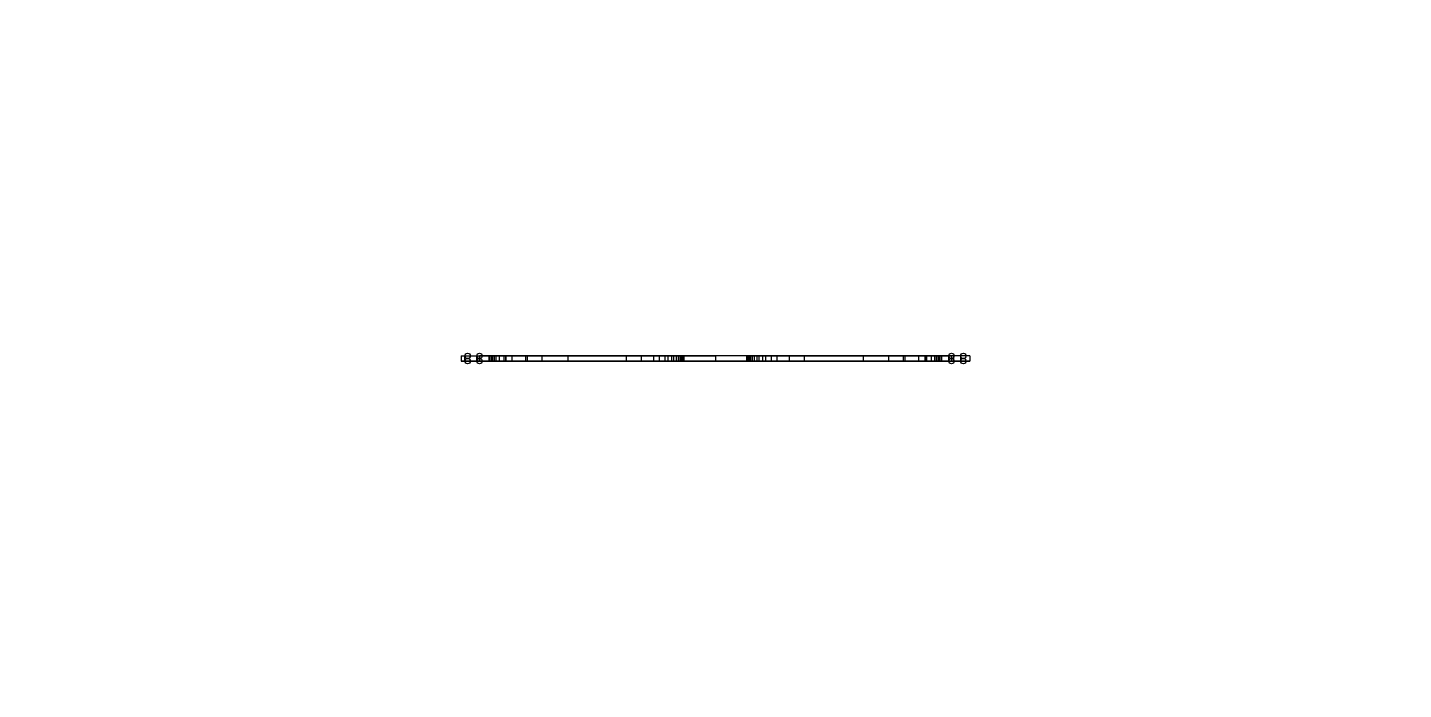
# Model space of a CAD drawing. Header units: millimetres. Extents: x -210 to 210, y -102 to 99.
import ezdxf

# ---------------------------------------------------------------- set-up
doc = ezdxf.new("R2010")
doc.units = ezdxf.units.MM
doc.layers.add('Solid', color=7, linetype='CONTINUOUS')

msp = doc.modelspace()

# ---------------------------------------------------------------- linework, layer by layer
at = {"layer": 'Solid'}
for p, q in [((-77.5, -0.9, 5.1), (-72.4831, -0.9, 5.1)), ((-77.5, -0.9, 5.1), (-77.5, -2.5, 5.1)), ((-77.5, -0.9, 13.1), (-77.5, -0.9, 5.1)), ((-77.5, -0.9, 5.1), (-77.5, -2.5, 5.1)), ((-77.5, -0.9, 13.1), (-77.5, -2.5, 13.1)), ((-77.5, -0.9, 13.1), (-71.9129, -0.9, 13.1)), ((-77.5, -0.9, 13.1), (-77.5, -2.5, 13.1)), ((-77.5, -0.9, 5.1), (-72.4831, -0.9, 5.1)), ((-77.5, -0.9, 13.1), (-77.5, -0.9, 5.1)), ((-77.5, -0.9, 13.1), (-71.9129, -0.9, 13.1)), ((-77.5, -2.5, 5.1), (-72.4831, -2.5, 5.1)), ((-77.5, -2.5, 13.1), (-77.5, -2.5, 5.1)), ((-71.9129, -2.5, 13.1), (-77.5, -2.5, 13.1)), ((-71.9129, -2.5, 13.1), (-77.5, -2.5, 13.1)), ((-77.5, -2.5, 13.1), (-77.5, -2.5, 5.1)), ((-77.5, -2.5, 5.1), (-72.4831, -2.5, 5.1)), ((-76.325, -2.5, 9.1), (-76.325, -0.9, 9.1)), ((-76.325, -2.5, 9.1), (-76.325, -0.9, 9.1)), ((-72.705, -2.5, 9.1), (-72.705, -0.9, 9.1)), ((-72.705, -2.5, 9.1), (-72.705, -0.9, 9.1)), ((-72.4831, -0.9, 5.1), (-72.4831, -2.5, 5.1)), ((-72.4831, -0.9, 5.1), (-72.4831, -2.5, 5.1)), ((-71.9129, -0.9, 13.1), (-71.9129, -2.5, 13.1)), ((-71.9129, -0.9, 13.1), (-71.9129, -2.5, 13.1)), ((-68.9571, -2.5, 4.35), (-68.9571, -0.9, 4.35)), ((-11.3178, -0.9, 4.35), (-68.9571, -0.9, 4.35)), ((-68.9571, -2.5, 4.35), (-68.9571, -0.9, 4.35)), ((-11.3178, -0.9, 4.35), (-68.9571, -0.9, 4.35)), ((-68.9571, -2.5, 4.35), (-11.3178, -2.5, 4.35)), ((-68.9571, -2.5, 4.35), (-11.3178, -2.5, 4.35)), ((-68.7878, -0.9, 1.85), (-11.8282, -0.9, 1.85)), ((-68.7878, -2.5, 1.85), (-68.7878, -0.9, 1.85)), ((-68.7878, -2.5, 1.85), (-68.7878, -0.9, 1.85)), ((-68.7878, -0.9, 1.85), (-11.8282, -0.9, 1.85)), ((-11.8282, -2.5, 1.85), (-68.7878, -2.5, 1.85)), ((-11.8282, -2.5, 1.85), (-68.7878, -2.5, 1.85)), ((-68.3263, -2.5, -1.65), (-68.3263, -0.9, -1.65)), ((-12.6555, -0.9, -1.65), (-68.3263, -0.9, -1.65)), ((-68.3263, -2.5, -1.65), (-68.3263, -0.9, -1.65)), ((-12.6555, -0.9, -1.65), (-68.3263, -0.9, -1.65)), ((-68.3263, -2.5, -1.65), (-12.6555, -2.5, -1.65)), ((-68.3263, -2.5, -1.65), (-12.6555, -2.5, -1.65)), ((-68.1582, -0.9, 13.85), (-9.97301, -0.9, 13.85)), ((-68.1582, -2.5, 13.85), (-68.1582, -0.9, 13.85)), ((-68.1582, -2.5, 13.85), (-68.1582, -0.9, 13.85)), ((-68.1582, -0.9, 13.85), (-9.97301, -0.9, 13.85)), ((-9.97301, -2.5, 13.85), (-68.1582, -2.5, 13.85)), ((-9.97301, -2.5, 13.85), (-68.1582, -2.5, 13.85)), ((-67.8203, -0.9, -4.15), (-13.3287, -0.9, -4.15)), ((-67.8203, -2.5, -4.15), (-67.8203, -0.9, -4.15)), ((-67.8203, -2.5, -4.15), (-67.8203, -0.9, -4.15)), ((-67.8203, -0.9, -4.15), (-13.3287, -0.9, -4.15)), ((-13.3287, -2.5, -4.15), (-67.8203, -2.5, -4.15)), ((-13.3287, -2.5, -4.15), (-67.8203, -2.5, -4.15)), ((-67.2754, -2.5, 16.35), (-67.2754, -0.9, 16.35)), ((-9.77235, -0.9, 16.35), (-67.2754, -0.9, 16.35)), ((-67.2754, -2.5, 16.35), (-67.2754, -0.9, 16.35)), ((-9.77235, -0.9, 16.35), (-67.2754, -0.9, 16.35)), ((-67.2754, -2.5, 16.35), (-9.77235, -2.5, 16.35)), ((-67.2754, -2.5, 16.35), (-9.77235, -2.5, 16.35)), ((-66.8136, -2.5, -7.65), (-66.8136, -0.9, -7.65)), ((-14.3945, -0.9, -7.65), (-66.8136, -0.9, -7.65)), ((-66.8136, -2.5, -7.65), (-66.8136, -0.9, -7.65)), ((-14.3945, -0.9, -7.65), (-66.8136, -0.9, -7.65)), ((-66.8136, -2.5, -7.65), (-14.3945, -2.5, -7.65)), ((-66.8136, -2.5, -7.65), (-14.3945, -2.5, -7.65)), ((-65.8203, -0.9, -10.15), (-15.3355, -0.9, -10.15)), ((-65.8203, -2.5, -10.15), (-65.8203, -0.9, -10.15)), ((-65.8203, -2.5, -10.15), (-65.8203, -0.9, -10.15)), ((-65.8203, -0.9, -10.15), (-15.3355, -0.9, -10.15)), ((-15.3355, -2.5, -10.15), (-65.8203, -2.5, -10.15)), ((-15.3355, -2.5, -10.15), (-65.8203, -2.5, -10.15)), ((-64.4165, -0.9, 19.85), (-9.5971, -0.9, 19.85)), ((-64.4165, -2.5, 19.85), (-64.4165, -0.9, 19.85)), ((-64.4165, -2.5, 19.85), (-64.4165, -0.9, 19.85)), ((-64.4165, -0.9, 19.85), (-9.5971, -0.9, 19.85)), ((-9.5971, -2.5, 19.85), (-64.4165, -2.5, 19.85)), ((-9.5971, -2.5, 19.85), (-64.4165, -2.5, 19.85)), ((-63.8858, -2.5, -13.65), (-63.8858, -0.9, -13.65)), ((-17.0739, -0.9, -13.65), (-63.8858, -0.9, -13.65)), ((-63.8858, -2.5, -13.65), (-63.8858, -0.9, -13.65)), ((-17.0739, -0.9, -13.65), (-63.8858, -0.9, -13.65)), ((-63.8858, -2.5, -13.65), (-17.0739, -2.5, -13.65)), ((-63.8858, -2.5, -13.65), (-17.0739, -2.5, -13.65)), ((-63.81, -0.9, 7.85), (-63.81, -2.5, 7.85)), ((-63.81, -0.9, 10.35), (-63.81, -0.9, 7.85)), ((-63.81, -2.5, 10.35), (-63.81, -0.9, 10.35)), ((-63.81, -0.9, 7.85), (-63.81, -2.5, 7.85)), ((-63.81, -0.9, 7.85), (-10.7139, -0.9, 7.85)), ((-63.81, -2.5, 10.35), (-63.81, -0.9, 10.35)), ((-10.3604, -0.9, 10.35), (-63.81, -0.9, 10.35)), ((-63.81, -0.9, 7.85), (-10.7139, -0.9, 7.85)), ((-10.3604, -0.9, 10.35), (-63.81, -0.9, 10.35)), ((-63.81, -0.9, 10.35), (-63.81, -0.9, 7.85)), ((-63.81, -2.5, 10.35), (-63.81, -2.5, 7.85)), ((-10.7139, -2.5, 7.85), (-63.81, -2.5, 7.85)), ((-63.81, -2.5, 10.35), (-10.3604, -2.5, 10.35)), ((-10.7139, -2.5, 7.85), (-63.81, -2.5, 7.85)), ((-63.81, -2.5, 10.35), (-63.81, -2.5, 7.85)), ((-63.81, -2.5, 10.35), (-10.3604, -2.5, 10.35)), ((-61.9318, -0.9, -16.15), (-18.8008, -0.9, -16.15)), ((-61.9318, -2.5, -16.15), (-61.9318, -0.9, -16.15)), ((-61.9318, -2.5, -16.15), (-61.9318, -0.9, -16.15)), ((-61.9318, -0.9, -16.15), (-18.8008, -0.9, -16.15)), ((-18.8008, -2.5, -16.15), (-61.9318, -2.5, -16.15)), ((-18.8008, -2.5, -16.15), (-61.9318, -2.5, -16.15)), ((-57.793, -2.5, -19.65), (-57.793, -0.9, -19.65)), ((-22.4993, -0.9, -19.65), (-57.793, -0.9, -19.65)), ((-57.793, -2.5, -19.65), (-57.793, -0.9, -19.65)), ((-22.4993, -0.9, -19.65), (-57.793, -0.9, -19.65)), ((-57.793, -2.5, -19.65), (-22.4993, -2.5, -19.65)), ((-57.793, -2.5, -19.65), (-22.4993, -2.5, -19.65)), ((-57.2636, -2.5, 22.35), (-57.2636, -0.9, 22.35)), ((-9.54709, -0.9, 22.35), (-57.2636, -0.9, 22.35)), ((-57.2636, -2.5, 22.35), (-57.2636, -0.9, 22.35)), ((-9.54709, -0.9, 22.35), (-57.2636, -0.9, 22.35)), ((-57.2636, -2.5, 22.35), (-9.54709, -2.5, 22.35)), ((-57.2636, -2.5, 22.35), (-9.54709, -2.5, 22.35)), ((-52.7767, -0.9, -22.15), (-27.0889, -0.9, -22.15)), ((-52.7767, -2.5, -22.15), (-52.7767, -0.9, -22.15)), ((-52.7767, -2.5, -22.15), (-52.7767, -0.9, -22.15)), ((-52.7767, -0.9, -22.15), (-27.0889, -0.9, -22.15)), ((-27.0889, -2.5, -22.15), (-52.7767, -2.5, -22.15)), ((-27.0889, -2.5, -22.15), (-52.7767, -2.5, -22.15)), ((-45, -0.9, 26.6), (-45, -2.5, 26.6)), ((45, -0.9, 26.6), (-45, -0.9, 26.6)), ((-45, -0.9, 26.6), (-45, -2.5, 26.6)), ((45, -0.9, 26.6), (-45, -0.9, 26.6)), ((45, -2.5, 26.6), (-45, -2.5, 26.6)), ((45, -2.5, 26.6), (-45, -2.5, 26.6)), ((-27.0889, -2.5, -22.15), (-27.0889, -0.9, -22.15)), ((-27.0889, -2.5, -22.15), (-27.0889, -0.9, -22.15)), ((-22.4993, -2.5, -19.65), (-22.4993, -0.9, -19.65)), ((-22.4993, -2.5, -19.65), (-22.4993, -0.9, -19.65)), ((-18.8008, -2.5, -16.15), (-18.8008, -0.9, -16.15)), ((-18.8008, -2.5, -16.15), (-18.8008, -0.9, -16.15)), ((-17.0739, -2.5, -13.65), (-17.0739, -0.9, -13.65)), ((-17.0739, -2.5, -13.65), (-17.0739, -0.9, -13.65)), ((-15.3355, -2.5, -10.15), (-15.3355, -0.9, -10.15)), ((-15.3355, -2.5, -10.15), (-15.3355, -0.9, -10.15)), ((-14.3945, -2.5, -7.65), (-14.3945, -0.9, -7.65)), ((-14.3945, -2.5, -7.65), (-14.3945, -0.9, -7.65)), ((-13.3287, -2.5, -4.15), (-13.3287, -0.9, -4.15)), ((-13.3287, -2.5, -4.15), (-13.3287, -0.9, -4.15)), ((-12.6555, -2.5, -1.65), (-12.6555, -0.9, -1.65)), ((-12.6555, -2.5, -1.65), (-12.6555, -0.9, -1.65)), ((-11.8282, -2.5, 1.85), (-11.8282, -0.9, 1.85)), ((-11.8282, -2.5, 1.85), (-11.8282, -0.9, 1.85)), ((-11.3178, -2.5, 4.35), (-11.3178, -0.9, 4.35)), ((-11.3178, -2.5, 4.35), (-11.3178, -0.9, 4.35)), ((-10.7139, -2.5, 7.85), (-10.7139, -0.9, 7.85)), ((-10.7139, -2.5, 7.85), (-10.7139, -0.9, 7.85)), ((-10.3604, -2.5, 10.35), (-10.3604, -0.9, 10.35)), ((-10.3604, -2.5, 10.35), (-10.3604, -0.9, 10.35)), ((-9.97301, -2.5, 13.85), (-9.97301, -0.9, 13.85)), ((-9.97301, -2.5, 13.85), (-9.97301, -0.9, 13.85)), ((-9.77235, -2.5, 16.35), (-9.77235, -0.9, 16.35)), ((-9.77235, -2.5, 16.35), (-9.77235, -0.9, 16.35)), ((-9.5971, -2.5, 19.85), (-9.5971, -0.9, 19.85)), ((-9.5971, -2.5, 19.85), (-9.5971, -0.9, 19.85)), ((-9.54709, -2.5, 22.35), (-9.54709, -0.9, 22.35)), ((-9.54709, -2.5, 22.35), (-9.54709, -0.9, 22.35)), ((0, -0.9, 9.1), (0, -2.5, 9.1)), ((0, -0.9, 9.1), (0, -2.5, 9.1)), ((9.54709, -2.5, 22.35), (9.54709, -0.9, 22.35)), ((9.54709, -2.5, 22.35), (9.54709, -0.9, 22.35)), ((57.2636, -0.9, 22.35), (9.54709, -0.9, 22.35)), ((57.2636, -0.9, 22.35), (9.54709, -0.9, 22.35)), ((9.54709, -2.5, 22.35), (57.2636, -2.5, 22.35)), ((9.54709, -2.5, 22.35), (57.2636, -2.5, 22.35)), ((9.5971, -2.5, 19.85), (9.5971, -0.9, 19.85)), ((9.5971, -0.9, 19.85), (64.4165, -0.9, 19.85)), ((9.5971, -2.5, 19.85), (9.5971, -0.9, 19.85)), ((9.5971, -0.9, 19.85), (64.4165, -0.9, 19.85)), ((64.4165, -2.5, 19.85), (9.5971, -2.5, 19.85)), ((64.4165, -2.5, 19.85), (9.5971, -2.5, 19.85)), ((9.77235, -2.5, 16.35), (9.77235, -0.9, 16.35)), ((9.77235, -2.5, 16.35), (9.77235, -0.9, 16.35)), ((67.2754, -0.9, 16.35), (9.77235, -0.9, 16.35)), ((67.2754, -0.9, 16.35), (9.77235, -0.9, 16.35)), ((9.77235, -2.5, 16.35), (67.2754, -2.5, 16.35)), ((9.77235, -2.5, 16.35), (67.2754, -2.5, 16.35)), ((9.97301, -2.5, 13.85), (9.97301, -0.9, 13.85)), ((9.97301, -0.9, 13.85), (68.1582, -0.9, 13.85)), ((9.97301, -2.5, 13.85), (9.97301, -0.9, 13.85)), ((9.97301, -0.9, 13.85), (68.1582, -0.9, 13.85)), ((68.1582, -2.5, 13.85), (9.97301, -2.5, 13.85)), ((68.1582, -2.5, 13.85), (9.97301, -2.5, 13.85)), ((10.3604, -2.5, 10.35), (10.3604, -0.9, 10.35)), ((63.81, -0.9, 10.35), (10.3604, -0.9, 10.35)), ((10.3604, -2.5, 10.35), (10.3604, -0.9, 10.35)), ((63.81, -0.9, 10.35), (10.3604, -0.9, 10.35)), ((10.3604, -2.5, 10.35), (63.81, -2.5, 10.35)), ((10.3604, -2.5, 10.35), (63.81, -2.5, 10.35)), ((10.7139, -0.9, 7.85), (63.81, -0.9, 7.85)), ((10.7139, -2.5, 7.85), (10.7139, -0.9, 7.85)), ((10.7139, -2.5, 7.85), (10.7139, -0.9, 7.85)), ((10.7139, -0.9, 7.85), (63.81, -0.9, 7.85)), ((63.81, -2.5, 7.85), (10.7139, -2.5, 7.85)), ((63.81, -2.5, 7.85), (10.7139, -2.5, 7.85)), ((11.3178, -2.5, 4.35), (11.3178, -0.9, 4.35)), ((11.3178, -2.5, 4.35), (11.3178, -0.9, 4.35)), ((68.9571, -0.9, 4.35), (11.3178, -0.9, 4.35)), ((68.9571, -0.9, 4.35), (11.3178, -0.9, 4.35)), ((11.3178, -2.5, 4.35), (68.9571, -2.5, 4.35)), ((11.3178, -2.5, 4.35), (68.9571, -2.5, 4.35)), ((11.8282, -2.5, 1.85), (11.8282, -0.9, 1.85)), ((11.8282, -0.9, 1.85), (68.7878, -0.9, 1.85)), ((11.8282, -2.5, 1.85), (11.8282, -0.9, 1.85)), ((11.8282, -0.9, 1.85), (68.7878, -0.9, 1.85)), ((68.7878, -2.5, 1.85), (11.8282, -2.5, 1.85)), ((68.7878, -2.5, 1.85), (11.8282, -2.5, 1.85)), ((12.6555, -2.5, -1.65), (12.6555, -0.9, -1.65)), ((12.6555, -2.5, -1.65), (12.6555, -0.9, -1.65)), ((68.3263, -0.9, -1.65), (12.6555, -0.9, -1.65)), ((68.3263, -0.9, -1.65), (12.6555, -0.9, -1.65)), ((12.6555, -2.5, -1.65), (68.3263, -2.5, -1.65)), ((12.6555, -2.5, -1.65), (68.3263, -2.5, -1.65)), ((13.3287, -2.5, -4.15), (13.3287, -0.9, -4.15)), ((13.3287, -0.9, -4.15), (67.8203, -0.9, -4.15)), ((13.3287, -2.5, -4.15), (13.3287, -0.9, -4.15)), ((13.3287, -0.9, -4.15), (67.8203, -0.9, -4.15)), ((67.8203, -2.5, -4.15), (13.3287, -2.5, -4.15)), ((67.8203, -2.5, -4.15), (13.3287, -2.5, -4.15)), ((14.3945, -2.5, -7.65), (14.3945, -0.9, -7.65)), ((14.3945, -2.5, -7.65), (14.3945, -0.9, -7.65)), ((66.8136, -0.9, -7.65), (14.3945, -0.9, -7.65)), ((66.8136, -0.9, -7.65), (14.3945, -0.9, -7.65)), ((14.3945, -2.5, -7.65), (66.8136, -2.5, -7.65)), ((14.3945, -2.5, -7.65), (66.8136, -2.5, -7.65)), ((15.3355, -2.5, -10.15), (15.3355, -0.9, -10.15)), ((15.3355, -0.9, -10.15), (65.8203, -0.9, -10.15)), ((15.3355, -2.5, -10.15), (15.3355, -0.9, -10.15)), ((15.3355, -0.9, -10.15), (65.8203, -0.9, -10.15)), ((65.8203, -2.5, -10.15), (15.3355, -2.5, -10.15)), ((65.8203, -2.5, -10.15), (15.3355, -2.5, -10.15)), ((17.0739, -2.5, -13.65), (17.0739, -0.9, -13.65)), ((17.0739, -2.5, -13.65), (17.0739, -0.9, -13.65)), ((63.8858, -0.9, -13.65), (17.0739, -0.9, -13.65)), ((63.8858, -0.9, -13.65), (17.0739, -0.9, -13.65)), ((17.0739, -2.5, -13.65), (63.8858, -2.5, -13.65)), ((17.0739, -2.5, -13.65), (63.8858, -2.5, -13.65)), ((18.8008, -2.5, -16.15), (18.8008, -0.9, -16.15)), ((18.8008, -0.9, -16.15), (61.9318, -0.9, -16.15)), ((18.8008, -2.5, -16.15), (18.8008, -0.9, -16.15)), ((18.8008, -0.9, -16.15), (61.9318, -0.9, -16.15)), ((61.9318, -2.5, -16.15), (18.8008, -2.5, -16.15)), ((61.9318, -2.5, -16.15), (18.8008, -2.5, -16.15)), ((22.4993, -2.5, -19.65), (22.4993, -0.9, -19.65)), ((22.4993, -2.5, -19.65), (22.4993, -0.9, -19.65)), ((57.793, -0.9, -19.65), (22.4993, -0.9, -19.65)), ((57.793, -0.9, -19.65), (22.4993, -0.9, -19.65)), ((22.4993, -2.5, -19.65), (57.793, -2.5, -19.65)), ((22.4993, -2.5, -19.65), (57.793, -2.5, -19.65)), ((27.0889, -2.5, -22.15), (27.0889, -0.9, -22.15)), ((27.0889, -0.9, -22.15), (52.7767, -0.9, -22.15)), ((27.0889, -2.5, -22.15), (27.0889, -0.9, -22.15)), ((27.0889, -0.9, -22.15), (52.7767, -0.9, -22.15)), ((52.7767, -2.5, -22.15), (27.0889, -2.5, -22.15)), ((52.7767, -2.5, -22.15), (27.0889, -2.5, -22.15)), ((45, -0.9, 26.6), (45, -2.5, 26.6)), ((45, -0.9, 26.6), (45, -2.5, 26.6)), ((52.7767, -2.5, -22.15), (52.7767, -0.9, -22.15)), ((52.7767, -2.5, -22.15), (52.7767, -0.9, -22.15)), ((57.2636, -2.5, 22.35), (57.2636, -0.9, 22.35)), ((57.2636, -2.5, 22.35), (57.2636, -0.9, 22.35)), ((57.793, -2.5, -19.65), (57.793, -0.9, -19.65)), ((57.793, -2.5, -19.65), (57.793, -0.9, -19.65)), ((61.9318, -2.5, -16.15), (61.9318, -0.9, -16.15)), ((61.9318, -2.5, -16.15), (61.9318, -0.9, -16.15)), ((63.81, -0.9, 10.35), (63.81, -2.5, 10.35)), ((63.81, -0.9, 7.85), (63.81, -0.9, 10.35)), ((63.81, -2.5, 7.85), (63.81, -0.9, 7.85)), ((63.81, -2.5, 7.85), (63.81, -0.9, 7.85)), ((63.81, -0.9, 10.35), (63.81, -2.5, 10.35)), ((63.81, -0.9, 7.85), (63.81, -0.9, 10.35)), ((63.81, -2.5, 10.35), (63.81, -2.5, 7.85)), ((63.81, -2.5, 10.35), (63.81, -2.5, 7.85)), ((63.8858, -2.5, -13.65), (63.8858, -0.9, -13.65)), ((63.8858, -2.5, -13.65), (63.8858, -0.9, -13.65)), ((64.4165, -2.5, 19.85), (64.4165, -0.9, 19.85)), ((64.4165, -2.5, 19.85), (64.4165, -0.9, 19.85)), ((65.8203, -2.5, -10.15), (65.8203, -0.9, -10.15)), ((65.8203, -2.5, -10.15), (65.8203, -0.9, -10.15)), ((66.8136, -2.5, -7.65), (66.8136, -0.9, -7.65)), ((66.8136, -2.5, -7.65), (66.8136, -0.9, -7.65)), ((67.2754, -2.5, 16.35), (67.2754, -0.9, 16.35)), ((67.2754, -2.5, 16.35), (67.2754, -0.9, 16.35)), ((67.8203, -2.5, -4.15), (67.8203, -0.9, -4.15)), ((67.8203, -2.5, -4.15), (67.8203, -0.9, -4.15)), ((68.1582, -2.5, 13.85), (68.1582, -0.9, 13.85)), ((68.1582, -2.5, 13.85), (68.1582, -0.9, 13.85)), ((68.3263, -2.5, -1.65), (68.3263, -0.9, -1.65)), ((68.3263, -2.5, -1.65), (68.3263, -0.9, -1.65)), ((68.7878, -2.5, 1.85), (68.7878, -0.9, 1.85)), ((68.7878, -2.5, 1.85), (68.7878, -0.9, 1.85)), ((68.9571, -2.5, 4.35), (68.9571, -0.9, 4.35)), ((68.9571, -2.5, 4.35), (68.9571, -0.9, 4.35)), ((71.055, -2.5, 9.1), (71.055, -0.9, 9.1)), ((71.055, -2.5, 9.1), (71.055, -0.9, 9.1)), ((71.9129, -0.9, 13.1), (71.9129, -2.5, 13.1)), ((77.5, -0.9, 13.1), (71.9129, -0.9, 13.1)), ((71.9129, -0.9, 13.1), (71.9129, -2.5, 13.1)), ((77.5, -0.9, 13.1), (71.9129, -0.9, 13.1)), ((77.5, -2.5, 13.1), (71.9129, -2.5, 13.1)), ((77.5, -2.5, 13.1), (71.9129, -2.5, 13.1)), ((77.5, -0.9, 5.1), (72.4831, -0.9, 5.1)), ((72.4831, -0.9, 5.1), (72.4831, -2.5, 5.1)), ((72.4831, -0.9, 5.1), (72.4831, -2.5, 5.1)), ((77.5, -0.9, 5.1), (72.4831, -0.9, 5.1)), ((72.4831, -2.5, 5.1), (77.5, -2.5, 5.1)), ((72.4831, -2.5, 5.1), (77.5, -2.5, 5.1)), ((74.675, -2.5, 9.1), (74.675, -0.9, 9.1)), ((74.675, -2.5, 9.1), (74.675, -0.9, 9.1)), ((77.5, -0.9, 13.1), (77.5, -0.9, 5.1)), ((77.5, -0.9, 13.1), (77.5, -2.5, 13.1)), ((77.5, -0.9, 5.1), (77.5, -2.5, 5.1)), ((77.5, -0.9, 5.1), (77.5, -2.5, 5.1)), ((77.5, -0.9, 13.1), (77.5, -2.5, 13.1)), ((77.5, -0.9, 13.1), (77.5, -0.9, 5.1)), ((77.5, -2.5, 5.1), (77.5, -2.5, 13.1)), ((77.5, -2.5, 5.1), (77.5, -2.5, 13.1))]:
    msp.add_line(p, q, dxfattribs=at)
for centre in [(-75.5, -0.9), (-75.5, -0.9), (-75.5, -2.5), (-75.5, -2.5), (-71.88, -0.9), (-71.88, -0.9), (-71.88, -2.5), (-71.88, -2.5), (71.88, -0.9), (71.88, -0.9), (71.88, -2.5), (71.88, -2.5), (75.5, -0.9), (75.5, -0.9), (75.5, -2.5), (75.5, -2.5)]:
    msp.add_circle(centre, 0.825, dxfattribs=at)
for centre, radius, start, end in [((-109.544, -2.5, 23.1), 99.9972, 0, 0), ((-109.544, -2.5, 23.1), 99.9972, 0, 0), ((-109.544, -0.9, 23.1), 99.9472, 0, 0), ((-109.544, -0.9, 23.1), 99.9472, 0, 0), ((-109.544, -2.5, 23.1), 99.7719, 0, 0), ((-109.544, -2.5, 23.1), 99.7719, 0, 0), ((-109.544, -0.9, 23.1), 99.5713, 0, 0), ((-109.544, -0.9, 23.1), 99.5713, 0, 0), ((-109.544, -2.5, 23.1), 99.1839, 0, 0), ((-109.544, -2.5, 23.1), 99.1839, 0, 0), ((-109.544, -0.9, 23.1), 98.8303, 0, 0), ((-109.544, -0.9, 23.1), 98.8303, 0, 0), ((-109.544, -0.9, 23.1), 97.7161, 0, 0), ((-109.544, -0.9, 23.1), 97.7161, 0, 0), ((109.544, -0.9, 23.1), 99.9972, 180, 180), ((109.544, -0.9, 23.1), 99.9972, 180, 180), ((109.544, -2.5, 23.1), 99.9472, 180, 180), ((109.544, -2.5, 23.1), 99.9472, 180, 180), ((109.544, -0.9, 23.1), 99.7719, 180, 180), ((109.544, -0.9, 23.1), 99.7719, 180, 180), ((109.544, -2.5, 23.1), 99.5713, 180, 180), ((109.544, -2.5, 23.1), 99.5713, 180, 180), ((109.544, -0.9, 23.1), 99.1839, 180, 180), ((109.544, -0.9, 23.1), 99.1839, 180, 180), ((109.544, -0.9, 23.1), 98.2265, 180, 180), ((109.544, -0.9, 23.1), 98.2265, 180, 180), ((-109.544, -2.5, 23.1), 98.2265, 0, 0), ((-109.544, -2.5, 23.1), 98.2265, 0, 0), ((-109.544, -2.5, 23.1), 96.8888, 0, 0), ((-109.544, -2.5, 23.1), 96.8888, 0, 0), ((-109.544, -0.9, 23.1), 96.2156, 0, 0), ((-109.544, -0.9, 23.1), 96.2156, 0, 0), ((109.544, -2.5, 23.1), 98.8303, 180, 180), ((109.544, -2.5, 23.1), 98.8303, 180, 180), ((109.544, -2.5, 23.1), 97.7161, 180, 180), ((109.544, -2.5, 23.1), 97.7161, 180, 180), ((109.544, -0.9, 23.1), 96.8888, 180, 180), ((109.544, -0.9, 23.1), 96.8888, 180, 180), ((109.544, -2.5, 23.1), 96.2156, 180, 180), ((109.544, -2.5, 23.1), 96.2156, 180, 180)]:
    msp.add_arc(centre, radius, start, end, dxfattribs=at)
for points, knots in [([(-72.4831, -0.9, 5.1), (-72.432, -0.9, 2.94789), (-72.2425, -0.9, 0.7685), (-71.9177, -0.9, -1.36617), (-71.5924, -0.9, -3.50144), (-71.1302, -0.9, -5.59118), (-70.5181, -0.9, -7.58029), (-69.2945, -0.9, -11.564), (-67.4649, -0.9, -15.127), (-64.913, -0.9, -18.0641), (-62.3665, -0.9, -21.0062), (-59.0831, -0.9, -23.3384), (-55.1014, -0.9, -24.9942), (-53.1133, -0.9, -25.8222), (-50.9552, -0.9, -26.4819), (-48.662, -0.9, -26.9612), (-46.3697, -0.9, -27.4401), (-43.9418, -0.9, -27.739), (-41.4409, -0.9, -27.8348), (-38.9412, -0.9, -27.9299), (-36.3681, -0.9, -27.8223), (-33.8178, -0.9, -27.4711), (-31.2683, -0.9, -27.1195), (-28.7443, -0.9, -26.5223), (-26.3685, -0.9, -25.6257), (-23.9919, -0.9, -24.73), (-21.7673, -0.9, -23.5318), (-19.7981, -0.9, -22.002), (-17.8264, -0.9, -20.4746), (-16.1138, -0.9, -18.6126), (-14.6949, -0.9, -16.4522), (-13.2718, -0.9, -14.2957), (-12.146, -0.9, -11.8377), (-11.2338, -0.9, -9.2207), (-10.3155, -0.9, -6.60897), (-9.61444, -0.9, -3.83517), (-8.87851, -0.9, -1.18866), (-8.13481, -0.9, 1.45114), (-7.36002, -0.9, 3.96677), (-6.08431, -0.9, 5.88116), (-5.44394, -0.9, 6.8362), (-4.67381, -0.9, 7.63704), (-3.69078, -0.9, 8.20317), (-2.7071, -0.9, 8.76875), (-1.51063, -0.9, 9.09971), (0, -0.9, 9.1)], [0.256136, 0.256136, 0.256136, 0.256136, 0.302627, 0.302627, 0.302627, 0.349119, 0.349119, 0.349119, 0.442102, 0.442102, 0.442102, 0.535085, 0.535085, 0.535085, 0.581576, 0.581576, 0.581576, 0.628068, 0.628068, 0.628068, 0.674559, 0.674559, 0.674559, 0.721051, 0.721051, 0.721051, 0.767542, 0.767542, 0.767542, 0.814034, 0.814034, 0.814034, 0.860525, 0.860525, 0.860525, 0.907017, 0.907017, 0.907017, 0.953508, 0.953508, 0.953508, 0.976754, 0.976754, 0.976754, 1, 1, 1, 1]), ([(-72.4831, -0.9, 5.1), (-72.432, -0.9, 2.94789), (-72.2425, -0.9, 0.7685), (-71.9177, -0.9, -1.36617), (-71.5924, -0.9, -3.50144), (-71.1302, -0.9, -5.59118), (-70.5181, -0.9, -7.58029), (-69.2945, -0.9, -11.564), (-67.4649, -0.9, -15.127), (-64.913, -0.9, -18.0641), (-62.3665, -0.9, -21.0062), (-59.0831, -0.9, -23.3384), (-55.1014, -0.9, -24.9942), (-53.1133, -0.9, -25.8222), (-50.9552, -0.9, -26.4819), (-48.662, -0.9, -26.9612), (-46.3697, -0.9, -27.4401), (-43.9418, -0.9, -27.739), (-41.4409, -0.9, -27.8348), (-38.9412, -0.9, -27.9299), (-36.3681, -0.9, -27.8223), (-33.8178, -0.9, -27.4711), (-31.2683, -0.9, -27.1195), (-28.7443, -0.9, -26.5223), (-26.3685, -0.9, -25.6257), (-23.9919, -0.9, -24.73), (-21.7673, -0.9, -23.5318), (-19.7981, -0.9, -22.002), (-17.8264, -0.9, -20.4746), (-16.1138, -0.9, -18.6126), (-14.6949, -0.9, -16.4522), (-13.2718, -0.9, -14.2957), (-12.146, -0.9, -11.8377), (-11.2338, -0.9, -9.2207), (-10.3155, -0.9, -6.60897), (-9.61444, -0.9, -3.83517), (-8.87851, -0.9, -1.18866), (-8.13481, -0.9, 1.45114), (-7.36002, -0.9, 3.96677), (-6.08431, -0.9, 5.88116), (-5.44394, -0.9, 6.8362), (-4.67381, -0.9, 7.63704), (-3.69078, -0.9, 8.20317), (-2.7071, -0.9, 8.76875), (-1.51063, -0.9, 9.09971), (0, -0.9, 9.1)], [0.256136, 0.256136, 0.256136, 0.256136, 0.302627, 0.302627, 0.302627, 0.349119, 0.349119, 0.349119, 0.442102, 0.442102, 0.442102, 0.535085, 0.535085, 0.535085, 0.581576, 0.581576, 0.581576, 0.628068, 0.628068, 0.628068, 0.674559, 0.674559, 0.674559, 0.721051, 0.721051, 0.721051, 0.767542, 0.767542, 0.767542, 0.814034, 0.814034, 0.814034, 0.860525, 0.860525, 0.860525, 0.907017, 0.907017, 0.907017, 0.953508, 0.953508, 0.953508, 0.976754, 0.976754, 0.976754, 1, 1, 1, 1]), ([(-72.4831, -2.5, 5.1), (-72.432, -2.5, 2.94789), (-72.2425, -2.5, 0.7685), (-71.9177, -2.5, -1.36617), (-71.5924, -2.5, -3.50144), (-71.1302, -2.5, -5.59118), (-70.5181, -2.5, -7.58029), (-69.2945, -2.5, -11.564), (-67.4649, -2.5, -15.127), (-64.913, -2.5, -18.0641), (-62.3665, -2.5, -21.0062), (-59.0831, -2.5, -23.3384), (-55.1014, -2.5, -24.9942), (-53.1133, -2.5, -25.8222), (-50.9552, -2.5, -26.4819), (-48.662, -2.5, -26.9612), (-46.3697, -2.5, -27.4401), (-43.9418, -2.5, -27.739), (-41.4409, -2.5, -27.8348), (-38.9412, -2.5, -27.9299), (-36.3681, -2.5, -27.8223), (-33.8178, -2.5, -27.4711), (-31.2683, -2.5, -27.1195), (-28.7443, -2.5, -26.5223), (-26.3685, -2.5, -25.6257), (-23.9919, -2.5, -24.73), (-21.7673, -2.5, -23.5318), (-19.7981, -2.5, -22.002), (-17.8264, -2.5, -20.4746), (-16.1138, -2.5, -18.6126), (-14.6949, -2.5, -16.4522), (-13.2718, -2.5, -14.2957), (-12.146, -2.5, -11.8377), (-11.2338, -2.5, -9.2207), (-10.3155, -2.5, -6.60897), (-9.61444, -2.5, -3.83517), (-8.87851, -2.5, -1.18866), (-8.13481, -2.5, 1.45114), (-7.36002, -2.5, 3.96677), (-6.08431, -2.5, 5.88116), (-5.44394, -2.5, 6.8362), (-4.67381, -2.5, 7.63704), (-3.69078, -2.5, 8.20317), (-2.7071, -2.5, 8.76875), (-1.51063, -2.5, 9.09971), (0, -2.5, 9.1)], [0.256136, 0.256136, 0.256136, 0.256136, 0.302627, 0.302627, 0.302627, 0.349119, 0.349119, 0.349119, 0.442102, 0.442102, 0.442102, 0.535085, 0.535085, 0.535085, 0.581576, 0.581576, 0.581576, 0.628068, 0.628068, 0.628068, 0.674559, 0.674559, 0.674559, 0.721051, 0.721051, 0.721051, 0.767542, 0.767542, 0.767542, 0.814034, 0.814034, 0.814034, 0.860525, 0.860525, 0.860525, 0.907017, 0.907017, 0.907017, 0.953508, 0.953508, 0.953508, 0.976754, 0.976754, 0.976754, 1, 1, 1, 1]), ([(-72.4831, -2.5, 5.1), (-72.432, -2.5, 2.94789), (-72.2425, -2.5, 0.7685), (-71.9177, -2.5, -1.36617), (-71.5924, -2.5, -3.50144), (-71.1302, -2.5, -5.59118), (-70.5181, -2.5, -7.58029), (-69.2945, -2.5, -11.564), (-67.4649, -2.5, -15.127), (-64.913, -2.5, -18.0641), (-62.3665, -2.5, -21.0062), (-59.0831, -2.5, -23.3384), (-55.1014, -2.5, -24.9942), (-53.1133, -2.5, -25.8222), (-50.9552, -2.5, -26.4819), (-48.662, -2.5, -26.9612), (-46.3697, -2.5, -27.4401), (-43.9418, -2.5, -27.739), (-41.4409, -2.5, -27.8348), (-38.9412, -2.5, -27.9299), (-36.3681, -2.5, -27.8223), (-33.8178, -2.5, -27.4711), (-31.2683, -2.5, -27.1195), (-28.7443, -2.5, -26.5223), (-26.3685, -2.5, -25.6257), (-23.9919, -2.5, -24.73), (-21.7673, -2.5, -23.5318), (-19.7981, -2.5, -22.002), (-17.8264, -2.5, -20.4746), (-16.1138, -2.5, -18.6126), (-14.6949, -2.5, -16.4522), (-13.2718, -2.5, -14.2957), (-12.146, -2.5, -11.8377), (-11.2338, -2.5, -9.2207), (-10.3155, -2.5, -6.60897), (-9.61444, -2.5, -3.83517), (-8.87851, -2.5, -1.18866), (-8.13481, -2.5, 1.45114), (-7.36002, -2.5, 3.96677), (-6.08431, -2.5, 5.88116), (-5.44394, -2.5, 6.8362), (-4.67381, -2.5, 7.63704), (-3.69078, -2.5, 8.20317), (-2.7071, -2.5, 8.76875), (-1.51063, -2.5, 9.09971), (0, -2.5, 9.1)], [0.256136, 0.256136, 0.256136, 0.256136, 0.302627, 0.302627, 0.302627, 0.349119, 0.349119, 0.349119, 0.442102, 0.442102, 0.442102, 0.535085, 0.535085, 0.535085, 0.581576, 0.581576, 0.581576, 0.628068, 0.628068, 0.628068, 0.674559, 0.674559, 0.674559, 0.721051, 0.721051, 0.721051, 0.767542, 0.767542, 0.767542, 0.814034, 0.814034, 0.814034, 0.860525, 0.860525, 0.860525, 0.907017, 0.907017, 0.907017, 0.953508, 0.953508, 0.953508, 0.976754, 0.976754, 0.976754, 1, 1, 1, 1]), ([(-45, -0.9, 26.6), (-50.6414, -0.9, 26.6011), (-54.8896, -0.9, 26.325), (-58.2312, -0.9, 25.7403), (-61.5678, -0.9, 25.1575), (-63.996, -0.9, 24.2672), (-65.86, -0.9, 23.0899), (-67.7196, -0.9, 21.9139), (-69.0132, -0.9, 20.452), (-69.9655, -0.9, 18.7627), (-70.9144, -0.9, 17.0742), (-71.5204, -0.9, 15.1592), (-71.9129, -0.9, 13.1)], [0, 0, 0, 0, 0.0490799, 0.0490799, 0.0490799, 0.0981598, 0.0981598, 0.0981598, 0.14724, 0.14724, 0.14724, 0.19632, 0.19632, 0.19632, 0.19632]), ([(-45, -0.9, 26.6), (-50.6414, -0.9, 26.6011), (-54.8896, -0.9, 26.325), (-58.2312, -0.9, 25.7403), (-61.5678, -0.9, 25.1575), (-63.996, -0.9, 24.2672), (-65.86, -0.9, 23.0899), (-67.7196, -0.9, 21.9139), (-69.0132, -0.9, 20.452), (-69.9655, -0.9, 18.7627), (-70.9144, -0.9, 17.0742), (-71.5204, -0.9, 15.1592), (-71.9129, -0.9, 13.1)], [0, 0, 0, 0, 0.0490799, 0.0490799, 0.0490799, 0.0981598, 0.0981598, 0.0981598, 0.14724, 0.14724, 0.14724, 0.19632, 0.19632, 0.19632, 0.19632]), ([(-45, -2.5, 26.6), (-50.6414, -2.5, 26.6011), (-54.8896, -2.5, 26.325), (-58.2312, -2.5, 25.7403), (-61.5678, -2.5, 25.1575), (-63.996, -2.5, 24.2672), (-65.86, -2.5, 23.0899), (-67.7196, -2.5, 21.9139), (-69.0132, -2.5, 20.452), (-69.9655, -2.5, 18.7627), (-70.9144, -2.5, 17.0742), (-71.5204, -2.5, 15.1592), (-71.9129, -2.5, 13.1)], [0, 0, 0, 0, 0.0490799, 0.0490799, 0.0490799, 0.0981598, 0.0981598, 0.0981598, 0.14724, 0.14724, 0.14724, 0.19632, 0.19632, 0.19632, 0.19632]), ([(-45, -2.5, 26.6), (-50.6414, -2.5, 26.6011), (-54.8896, -2.5, 26.325), (-58.2312, -2.5, 25.7403), (-61.5678, -2.5, 25.1575), (-63.996, -2.5, 24.2672), (-65.86, -2.5, 23.0899), (-67.7196, -2.5, 21.9139), (-69.0132, -2.5, 20.452), (-69.9655, -2.5, 18.7627), (-70.9144, -2.5, 17.0742), (-71.5204, -2.5, 15.1592), (-71.9129, -2.5, 13.1)], [0, 0, 0, 0, 0.0490799, 0.0490799, 0.0490799, 0.0981598, 0.0981598, 0.0981598, 0.14724, 0.14724, 0.14724, 0.19632, 0.19632, 0.19632, 0.19632]), ([(-57.2636, -0.9, 22.35), (-58.3454, -0.9, 22.1736), (-59.3067, -0.9, 21.9695), (-60.1474, -0.9, 21.7375), (-62.0813, -0.9, 21.2067), (-63.4109, -0.9, 20.5704), (-64.4165, -0.9, 19.85)], [0.0471241, 0.0471241, 0.0471241, 0.0471241, 0.0642438, 0.0642438, 0.0642438, 0.103487, 0.103487, 0.103487, 0.103487]), ([(-57.2636, -0.9, 22.35), (-58.3454, -0.9, 22.1736), (-59.3067, -0.9, 21.9695), (-60.1474, -0.9, 21.7375), (-62.0813, -0.9, 21.2067), (-63.4109, -0.9, 20.5704), (-64.4165, -0.9, 19.85)], [0.0471241, 0.0471241, 0.0471241, 0.0471241, 0.0642438, 0.0642438, 0.0642438, 0.103487, 0.103487, 0.103487, 0.103487]), ([(-64.4165, -2.5, 19.85), (-63.4109, -2.5, 20.5704), (-62.0813, -2.5, 21.2067), (-60.1474, -2.5, 21.7375), (-59.3067, -2.5, 21.9695), (-58.3454, -2.5, 22.1736), (-57.2636, -2.5, 22.35)], [-0.103487, -0.103487, -0.103487, -0.103487, -0.0642438, -0.0642438, -0.0642438, -0.0471241, -0.0471241, -0.0471241, -0.0471241]), ([(-64.4165, -2.5, 19.85), (-63.4109, -2.5, 20.5704), (-62.0813, -2.5, 21.2067), (-60.1474, -2.5, 21.7375), (-59.3067, -2.5, 21.9695), (-58.3454, -2.5, 22.1736), (-57.2636, -2.5, 22.35)], [-0.103487, -0.103487, -0.103487, -0.103487, -0.0642438, -0.0642438, -0.0642438, -0.0471241, -0.0471241, -0.0471241, -0.0471241]), ([(72.4831, -0.9, 5.1), (72.432, -0.9, 2.94789), (72.2425, -0.9, 0.7685), (71.9177, -0.9, -1.36617), (71.5924, -0.9, -3.50144), (71.1302, -0.9, -5.59118), (70.5181, -0.9, -7.58029), (69.2945, -0.9, -11.564), (67.4649, -0.9, -15.127), (64.913, -0.9, -18.0641), (62.3665, -0.9, -21.0062), (59.0831, -0.9, -23.3384), (55.1014, -0.9, -24.9942), (53.1133, -0.9, -25.8222), (50.9552, -0.9, -26.4819), (48.662, -0.9, -26.9612), (46.3697, -0.9, -27.4401), (43.9418, -0.9, -27.739), (41.4409, -0.9, -27.8348), (38.9412, -0.9, -27.9299), (36.3681, -0.9, -27.8223), (33.8178, -0.9, -27.4711), (31.2683, -0.9, -27.1195), (28.7443, -0.9, -26.5223), (26.3685, -0.9, -25.6257), (23.9919, -0.9, -24.73), (21.7673, -0.9, -23.5318), (19.7981, -0.9, -22.002), (17.8264, -0.9, -20.4746), (16.1138, -0.9, -18.6126), (14.6949, -0.9, -16.4522), (13.2718, -0.9, -14.2957), (12.146, -0.9, -11.8377), (11.2338, -0.9, -9.2207), (10.3155, -0.9, -6.60897), (9.61444, -0.9, -3.83517), (8.87851, -0.9, -1.18866), (8.13481, -0.9, 1.45114), (7.36002, -0.9, 3.96677), (6.08431, -0.9, 5.88116), (5.44394, -0.9, 6.8362), (4.67381, -0.9, 7.63704), (3.69078, -0.9, 8.20317), (2.7071, -0.9, 8.76875), (1.51063, -0.9, 9.09971), (0, -0.9, 9.1)], [0.256136, 0.256136, 0.256136, 0.256136, 0.302627, 0.302627, 0.302627, 0.349119, 0.349119, 0.349119, 0.442102, 0.442102, 0.442102, 0.535085, 0.535085, 0.535085, 0.581576, 0.581576, 0.581576, 0.628068, 0.628068, 0.628068, 0.674559, 0.674559, 0.674559, 0.721051, 0.721051, 0.721051, 0.767542, 0.767542, 0.767542, 0.814034, 0.814034, 0.814034, 0.860525, 0.860525, 0.860525, 0.907017, 0.907017, 0.907017, 0.953508, 0.953508, 0.953508, 0.976754, 0.976754, 0.976754, 1, 1, 1, 1]), ([(72.4831, -0.9, 5.1), (72.432, -0.9, 2.94789), (72.2425, -0.9, 0.7685), (71.9177, -0.9, -1.36617), (71.5924, -0.9, -3.50144), (71.1302, -0.9, -5.59118), (70.5181, -0.9, -7.58029), (69.2945, -0.9, -11.564), (67.4649, -0.9, -15.127), (64.913, -0.9, -18.0641), (62.3665, -0.9, -21.0062), (59.0831, -0.9, -23.3384), (55.1014, -0.9, -24.9942), (53.1133, -0.9, -25.8222), (50.9552, -0.9, -26.4819), (48.662, -0.9, -26.9612), (46.3697, -0.9, -27.4401), (43.9418, -0.9, -27.739), (41.4409, -0.9, -27.8348), (38.9412, -0.9, -27.9299), (36.3681, -0.9, -27.8223), (33.8178, -0.9, -27.4711), (31.2683, -0.9, -27.1195), (28.7443, -0.9, -26.5223), (26.3685, -0.9, -25.6257), (23.9919, -0.9, -24.73), (21.7673, -0.9, -23.5318), (19.7981, -0.9, -22.002), (17.8264, -0.9, -20.4746), (16.1138, -0.9, -18.6126), (14.6949, -0.9, -16.4522), (13.2718, -0.9, -14.2957), (12.146, -0.9, -11.8377), (11.2338, -0.9, -9.2207), (10.3155, -0.9, -6.60897), (9.61444, -0.9, -3.83517), (8.87851, -0.9, -1.18866), (8.13481, -0.9, 1.45114), (7.36002, -0.9, 3.96677), (6.08431, -0.9, 5.88116), (5.44394, -0.9, 6.8362), (4.67381, -0.9, 7.63704), (3.69078, -0.9, 8.20317), (2.7071, -0.9, 8.76875), (1.51063, -0.9, 9.09971), (0, -0.9, 9.1)], [0.256136, 0.256136, 0.256136, 0.256136, 0.302627, 0.302627, 0.302627, 0.349119, 0.349119, 0.349119, 0.442102, 0.442102, 0.442102, 0.535085, 0.535085, 0.535085, 0.581576, 0.581576, 0.581576, 0.628068, 0.628068, 0.628068, 0.674559, 0.674559, 0.674559, 0.721051, 0.721051, 0.721051, 0.767542, 0.767542, 0.767542, 0.814034, 0.814034, 0.814034, 0.860525, 0.860525, 0.860525, 0.907017, 0.907017, 0.907017, 0.953508, 0.953508, 0.953508, 0.976754, 0.976754, 0.976754, 1, 1, 1, 1]), ([(0, -2.5, 9.1), (1.51063, -2.5, 9.09971), (2.7071, -2.5, 8.76875), (3.69078, -2.5, 8.20317), (4.67381, -2.5, 7.63704), (5.44394, -2.5, 6.8362), (6.08431, -2.5, 5.88116), (7.36002, -2.5, 3.96677), (8.13481, -2.5, 1.45114), (8.87851, -2.5, -1.18866), (9.61444, -2.5, -3.83517), (10.3155, -2.5, -6.60897), (11.2338, -2.5, -9.2207), (12.146, -2.5, -11.8377), (13.2718, -2.5, -14.2957), (14.6949, -2.5, -16.4522), (16.1138, -2.5, -18.6126), (17.8264, -2.5, -20.4746), (19.7981, -2.5, -22.002), (21.7673, -2.5, -23.5318), (23.9919, -2.5, -24.73), (26.3685, -2.5, -25.6257), (28.7443, -2.5, -26.5223), (31.2683, -2.5, -27.1195), (33.8178, -2.5, -27.4711), (36.3681, -2.5, -27.8223), (38.9412, -2.5, -27.9299), (41.4409, -2.5, -27.8348), (43.9418, -2.5, -27.739), (46.3697, -2.5, -27.4401), (48.662, -2.5, -26.9612), (50.9552, -2.5, -26.4819), (53.1133, -2.5, -25.8222), (55.1014, -2.5, -24.9942), (59.0831, -2.5, -23.3384), (62.3665, -2.5, -21.0062), (64.913, -2.5, -18.0641), (67.4649, -2.5, -15.127), (69.2945, -2.5, -11.564), (70.5181, -2.5, -7.58029), (71.1302, -2.5, -5.59118), (71.5924, -2.5, -3.50144), (71.9177, -2.5, -1.36617), (72.2425, -2.5, 0.7685), (72.432, -2.5, 2.94789), (72.4831, -2.5, 5.1)], [-1, -1, -1, -1, -0.976754, -0.976754, -0.976754, -0.953508, -0.953508, -0.953508, -0.907017, -0.907017, -0.907017, -0.860525, -0.860525, -0.860525, -0.814034, -0.814034, -0.814034, -0.767542, -0.767542, -0.767542, -0.721051, -0.721051, -0.721051, -0.674559, -0.674559, -0.674559, -0.628068, -0.628068, -0.628068, -0.581576, -0.581576, -0.581576, -0.535085, -0.535085, -0.535085, -0.442102, -0.442102, -0.442102, -0.349119, -0.349119, -0.349119, -0.302627, -0.302627, -0.302627, -0.256136, -0.256136, -0.256136, -0.256136]), ([(0, -2.5, 9.1), (1.51063, -2.5, 9.09971), (2.7071, -2.5, 8.76875), (3.69078, -2.5, 8.20317), (4.67381, -2.5, 7.63704), (5.44394, -2.5, 6.8362), (6.08431, -2.5, 5.88116), (7.36002, -2.5, 3.96677), (8.13481, -2.5, 1.45114), (8.87851, -2.5, -1.18866), (9.61444, -2.5, -3.83517), (10.3155, -2.5, -6.60897), (11.2338, -2.5, -9.2207), (12.146, -2.5, -11.8377), (13.2718, -2.5, -14.2957), (14.6949, -2.5, -16.4522), (16.1138, -2.5, -18.6126), (17.8264, -2.5, -20.4746), (19.7981, -2.5, -22.002), (21.7673, -2.5, -23.5318), (23.9919, -2.5, -24.73), (26.3685, -2.5, -25.6257), (28.7443, -2.5, -26.5223), (31.2683, -2.5, -27.1195), (33.8178, -2.5, -27.4711), (36.3681, -2.5, -27.8223), (38.9412, -2.5, -27.9299), (41.4409, -2.5, -27.8348), (43.9418, -2.5, -27.739), (46.3697, -2.5, -27.4401), (48.662, -2.5, -26.9612), (50.9552, -2.5, -26.4819), (53.1133, -2.5, -25.8222), (55.1014, -2.5, -24.9942), (59.0831, -2.5, -23.3384), (62.3665, -2.5, -21.0062), (64.913, -2.5, -18.0641), (67.4649, -2.5, -15.127), (69.2945, -2.5, -11.564), (70.5181, -2.5, -7.58029), (71.1302, -2.5, -5.59118), (71.5924, -2.5, -3.50144), (71.9177, -2.5, -1.36617), (72.2425, -2.5, 0.7685), (72.432, -2.5, 2.94789), (72.4831, -2.5, 5.1)], [-1, -1, -1, -1, -0.976754, -0.976754, -0.976754, -0.953508, -0.953508, -0.953508, -0.907017, -0.907017, -0.907017, -0.860525, -0.860525, -0.860525, -0.814034, -0.814034, -0.814034, -0.767542, -0.767542, -0.767542, -0.721051, -0.721051, -0.721051, -0.674559, -0.674559, -0.674559, -0.628068, -0.628068, -0.628068, -0.581576, -0.581576, -0.581576, -0.535085, -0.535085, -0.535085, -0.442102, -0.442102, -0.442102, -0.349119, -0.349119, -0.349119, -0.302627, -0.302627, -0.302627, -0.256136, -0.256136, -0.256136, -0.256136]), ([(45, -0.9, 26.6), (50.6414, -0.9, 26.6011), (54.8896, -0.9, 26.325), (58.2312, -0.9, 25.7403), (61.5678, -0.9, 25.1575), (63.996, -0.9, 24.2672), (65.86, -0.9, 23.0899), (67.7196, -0.9, 21.9139), (69.0132, -0.9, 20.452), (69.9655, -0.9, 18.7627), (70.9144, -0.9, 17.0742), (71.5204, -0.9, 15.1592), (71.9129, -0.9, 13.1)], [0, 0, 0, 0, 0.0490799, 0.0490799, 0.0490799, 0.0981598, 0.0981598, 0.0981598, 0.14724, 0.14724, 0.14724, 0.19632, 0.19632, 0.19632, 0.19632]), ([(45, -0.9, 26.6), (50.6414, -0.9, 26.6011), (54.8896, -0.9, 26.325), (58.2312, -0.9, 25.7403), (61.5678, -0.9, 25.1575), (63.996, -0.9, 24.2672), (65.86, -0.9, 23.0899), (67.7196, -0.9, 21.9139), (69.0132, -0.9, 20.452), (69.9655, -0.9, 18.7627), (70.9144, -0.9, 17.0742), (71.5204, -0.9, 15.1592), (71.9129, -0.9, 13.1)], [0, 0, 0, 0, 0.0490799, 0.0490799, 0.0490799, 0.0981598, 0.0981598, 0.0981598, 0.14724, 0.14724, 0.14724, 0.19632, 0.19632, 0.19632, 0.19632]), ([(71.9129, -2.5, 13.1), (71.5204, -2.5, 15.1592), (70.9144, -2.5, 17.0742), (69.9655, -2.5, 18.7627), (69.0132, -2.5, 20.452), (67.7196, -2.5, 21.9139), (65.86, -2.5, 23.0899), (63.996, -2.5, 24.2672), (61.5678, -2.5, 25.1575), (58.2312, -2.5, 25.7403), (54.8896, -2.5, 26.325), (50.6414, -2.5, 26.6011), (45, -2.5, 26.6)], [-0.19632, -0.19632, -0.19632, -0.19632, -0.14724, -0.14724, -0.14724, -0.0981598, -0.0981598, -0.0981598, -0.0490799, -0.0490799, -0.0490799, 0, 0, 0, 0]), ([(71.9129, -2.5, 13.1), (71.5204, -2.5, 15.1592), (70.9144, -2.5, 17.0742), (69.9655, -2.5, 18.7627), (69.0132, -2.5, 20.452), (67.7196, -2.5, 21.9139), (65.86, -2.5, 23.0899), (63.996, -2.5, 24.2672), (61.5678, -2.5, 25.1575), (58.2312, -2.5, 25.7403), (54.8896, -2.5, 26.325), (50.6414, -2.5, 26.6011), (45, -2.5, 26.6)], [-0.19632, -0.19632, -0.19632, -0.19632, -0.14724, -0.14724, -0.14724, -0.0981598, -0.0981598, -0.0981598, -0.0490799, -0.0490799, -0.0490799, 0, 0, 0, 0]), ([(64.4165, -0.9, 19.85), (63.4109, -0.9, 20.5704), (62.0813, -0.9, 21.2067), (60.1474, -0.9, 21.7375), (59.3067, -0.9, 21.9695), (58.3454, -0.9, 22.1736), (57.2636, -0.9, 22.35)], [-0.103487, -0.103487, -0.103487, -0.103487, -0.0642438, -0.0642438, -0.0642438, -0.0471241, -0.0471241, -0.0471241, -0.0471241]), ([(64.4165, -0.9, 19.85), (63.4109, -0.9, 20.5704), (62.0813, -0.9, 21.2067), (60.1474, -0.9, 21.7375), (59.3067, -0.9, 21.9695), (58.3454, -0.9, 22.1736), (57.2636, -0.9, 22.35)], [-0.103487, -0.103487, -0.103487, -0.103487, -0.0642438, -0.0642438, -0.0642438, -0.0471241, -0.0471241, -0.0471241, -0.0471241]), ([(57.2636, -2.5, 22.35), (58.3454, -2.5, 22.1736), (59.3067, -2.5, 21.9695), (60.1474, -2.5, 21.7375), (62.0813, -2.5, 21.2067), (63.4109, -2.5, 20.5704), (64.4165, -2.5, 19.85)], [0.0471241, 0.0471241, 0.0471241, 0.0471241, 0.0642438, 0.0642438, 0.0642438, 0.103487, 0.103487, 0.103487, 0.103487]), ([(57.2636, -2.5, 22.35), (58.3454, -2.5, 22.1736), (59.3067, -2.5, 21.9695), (60.1474, -2.5, 21.7375), (62.0813, -2.5, 21.2067), (63.4109, -2.5, 20.5704), (64.4165, -2.5, 19.85)], [0.0471241, 0.0471241, 0.0471241, 0.0471241, 0.0642438, 0.0642438, 0.0642438, 0.103487, 0.103487, 0.103487, 0.103487])]:
    msp.add_open_spline(points, degree=3, knots=knots, dxfattribs=at)
for points, degree in [([(-68.9571, -0.9, 4.35), (-68.905, -0.9, 3.09992), (-68.7878, -0.9, 1.85)], 2), ([(-68.9571, -0.9, 4.35), (-68.905, -0.9, 3.09992), (-68.7878, -0.9, 1.85)], 2), ([(-68.7878, -2.5, 1.85), (-68.905, -2.5, 3.09992), (-68.9571, -2.5, 4.35)], 2), ([(-68.7878, -2.5, 1.85), (-68.905, -2.5, 3.09992), (-68.9571, -2.5, 4.35)], 2), ([(-68.3263, -0.9, -1.65), (-68.1086, -0.9, -2.92091), (-67.8203, -0.9, -4.15)], 2), ([(-68.3263, -0.9, -1.65), (-68.1086, -0.9, -2.92091), (-67.8203, -0.9, -4.15)], 2), ([(-67.8203, -2.5, -4.15), (-68.1086, -2.5, -2.92091), (-68.3263, -2.5, -1.65)], 2), ([(-67.8203, -2.5, -4.15), (-68.1086, -2.5, -2.92091), (-68.3263, -2.5, -1.65)], 2), ([(-67.2754, -0.9, 16.35), (-67.6216, -0.9, 15.6084), (-67.9189, -0.9, 14.7685), (-68.1582, -0.9, 13.85)], 3), ([(-67.2754, -0.9, 16.35), (-67.6216, -0.9, 15.6084), (-67.9189, -0.9, 14.7685), (-68.1582, -0.9, 13.85)], 3), ([(-68.1582, -2.5, 13.85), (-67.9189, -2.5, 14.7685), (-67.6216, -2.5, 15.6084), (-67.2754, -2.5, 16.35)], 3), ([(-68.1582, -2.5, 13.85), (-67.9189, -2.5, 14.7685), (-67.6216, -2.5, 15.6084), (-67.2754, -2.5, 16.35)], 3), ([(-66.8136, -0.9, -7.65), (-66.3632, -0.9, -8.95084), (-65.8203, -0.9, -10.15)], 2), ([(-66.8136, -0.9, -7.65), (-66.3632, -0.9, -8.95084), (-65.8203, -0.9, -10.15)], 2), ([(-65.8203, -2.5, -10.15), (-66.3632, -2.5, -8.95084), (-66.8136, -2.5, -7.65)], 2), ([(-65.8203, -2.5, -10.15), (-66.3632, -2.5, -8.95084), (-66.8136, -2.5, -7.65)], 2), ([(-63.8858, -0.9, -13.65), (-62.9952, -0.9, -14.9816), (-61.9318, -0.9, -16.15)], 2), ([(-63.8858, -0.9, -13.65), (-62.9952, -0.9, -14.9816), (-61.9318, -0.9, -16.15)], 2), ([(-61.9318, -2.5, -16.15), (-62.9952, -2.5, -14.9816), (-63.8858, -2.5, -13.65)], 2), ([(-61.9318, -2.5, -16.15), (-62.9952, -2.5, -14.9816), (-63.8858, -2.5, -13.65)], 2), ([(-57.793, -0.9, -19.65), (-55.5546, -0.9, -21.1079), (-52.7767, -0.9, -22.15)], 2), ([(-57.793, -0.9, -19.65), (-55.5546, -0.9, -21.1079), (-52.7767, -0.9, -22.15)], 2), ([(-52.7767, -2.5, -22.15), (-55.5546, -2.5, -21.1079), (-57.793, -2.5, -19.65)], 2), ([(-52.7767, -2.5, -22.15), (-55.5546, -2.5, -21.1079), (-57.793, -2.5, -19.65)], 2), ([(-27.0889, -0.9, -22.15), (-25.4187, -0.9, -21.4783), (-23.8864, -0.9, -20.6499), (-22.4993, -0.9, -19.65)], 3), ([(-27.0889, -0.9, -22.15), (-25.4187, -0.9, -21.4783), (-23.8864, -0.9, -20.6499), (-22.4993, -0.9, -19.65)], 3), ([(-22.4993, -2.5, -19.65), (-23.8864, -2.5, -20.6499), (-25.4187, -2.5, -21.4783), (-27.0889, -2.5, -22.15)], 3), ([(-22.4993, -2.5, -19.65), (-23.8864, -2.5, -20.6499), (-25.4187, -2.5, -21.4783), (-27.0889, -2.5, -22.15)], 3), ([(-18.8008, -0.9, -16.15), (-17.8691, -0.9, -14.9966), (-17.0739, -0.9, -13.65)], 2), ([(-18.8008, -0.9, -16.15), (-17.8691, -0.9, -14.9966), (-17.0739, -0.9, -13.65)], 2), ([(-17.0739, -2.5, -13.65), (-17.8691, -2.5, -14.9966), (-18.8008, -2.5, -16.15)], 2), ([(-17.0739, -2.5, -13.65), (-17.8691, -2.5, -14.9966), (-18.8008, -2.5, -16.15)], 2), ([(-15.3355, -0.9, -10.15), (-14.8341, -0.9, -8.94876), (-14.3945, -0.9, -7.65)], 2), ([(-15.3355, -0.9, -10.15), (-14.8341, -0.9, -8.94876), (-14.3945, -0.9, -7.65)], 2), ([(-14.3945, -2.5, -7.65), (-14.8341, -2.5, -8.94876), (-15.3355, -2.5, -10.15)], 2), ([(-14.3945, -2.5, -7.65), (-14.8341, -2.5, -8.94876), (-15.3355, -2.5, -10.15)], 2), ([(14.3945, -0.9, -7.65), (14.8341, -0.9, -8.94876), (15.3355, -0.9, -10.15)], 2), ([(14.3945, -0.9, -7.65), (14.8341, -0.9, -8.94876), (15.3355, -0.9, -10.15)], 2), ([(15.3355, -2.5, -10.15), (14.8341, -2.5, -8.94876), (14.3945, -2.5, -7.65)], 2), ([(15.3355, -2.5, -10.15), (14.8341, -2.5, -8.94876), (14.3945, -2.5, -7.65)], 2), ([(17.0739, -0.9, -13.65), (17.8691, -0.9, -14.9966), (18.8008, -0.9, -16.15)], 2), ([(17.0739, -0.9, -13.65), (17.8691, -0.9, -14.9966), (18.8008, -0.9, -16.15)], 2), ([(18.8008, -2.5, -16.15), (17.8691, -2.5, -14.9966), (17.0739, -2.5, -13.65)], 2), ([(18.8008, -2.5, -16.15), (17.8691, -2.5, -14.9966), (17.0739, -2.5, -13.65)], 2), ([(22.4993, -0.9, -19.65), (23.8864, -0.9, -20.6499), (25.4187, -0.9, -21.4783), (27.0889, -0.9, -22.15)], 3), ([(22.4993, -0.9, -19.65), (23.8864, -0.9, -20.6499), (25.4187, -0.9, -21.4783), (27.0889, -0.9, -22.15)], 3), ([(27.0889, -2.5, -22.15), (25.4187, -2.5, -21.4783), (23.8864, -2.5, -20.6499), (22.4993, -2.5, -19.65)], 3), ([(27.0889, -2.5, -22.15), (25.4187, -2.5, -21.4783), (23.8864, -2.5, -20.6499), (22.4993, -2.5, -19.65)], 3), ([(52.7767, -0.9, -22.15), (55.5546, -0.9, -21.1079), (57.793, -0.9, -19.65)], 2), ([(52.7767, -0.9, -22.15), (55.5546, -0.9, -21.1079), (57.793, -0.9, -19.65)], 2), ([(57.793, -2.5, -19.65), (55.5546, -2.5, -21.1079), (52.7767, -2.5, -22.15)], 2), ([(57.793, -2.5, -19.65), (55.5546, -2.5, -21.1079), (52.7767, -2.5, -22.15)], 2), ([(61.9318, -0.9, -16.15), (62.9952, -0.9, -14.9816), (63.8858, -0.9, -13.65)], 2), ([(61.9318, -0.9, -16.15), (62.9952, -0.9, -14.9816), (63.8858, -0.9, -13.65)], 2), ([(63.8858, -2.5, -13.65), (62.9952, -2.5, -14.9816), (61.9318, -2.5, -16.15)], 2), ([(63.8858, -2.5, -13.65), (62.9952, -2.5, -14.9816), (61.9318, -2.5, -16.15)], 2), ([(65.8203, -0.9, -10.15), (66.3632, -0.9, -8.95084), (66.8136, -0.9, -7.65)], 2), ([(65.8203, -0.9, -10.15), (66.3632, -0.9, -8.95084), (66.8136, -0.9, -7.65)], 2), ([(66.8136, -2.5, -7.65), (66.3632, -2.5, -8.95084), (65.8203, -2.5, -10.15)], 2), ([(66.8136, -2.5, -7.65), (66.3632, -2.5, -8.95084), (65.8203, -2.5, -10.15)], 2), ([(68.1582, -0.9, 13.85), (67.9189, -0.9, 14.7685), (67.6216, -0.9, 15.6084), (67.2754, -0.9, 16.35)], 3), ([(68.1582, -0.9, 13.85), (67.9189, -0.9, 14.7685), (67.6216, -0.9, 15.6084), (67.2754, -0.9, 16.35)], 3), ([(67.2754, -2.5, 16.35), (67.6216, -2.5, 15.6084), (67.9189, -2.5, 14.7685), (68.1582, -2.5, 13.85)], 3), ([(67.2754, -2.5, 16.35), (67.6216, -2.5, 15.6084), (67.9189, -2.5, 14.7685), (68.1582, -2.5, 13.85)], 3), ([(67.8203, -0.9, -4.15), (68.1086, -0.9, -2.92091), (68.3263, -0.9, -1.65)], 2), ([(67.8203, -0.9, -4.15), (68.1086, -0.9, -2.92091), (68.3263, -0.9, -1.65)], 2), ([(68.3263, -2.5, -1.65), (68.1086, -2.5, -2.92091), (67.8203, -2.5, -4.15)], 2), ([(68.3263, -2.5, -1.65), (68.1086, -2.5, -2.92091), (67.8203, -2.5, -4.15)], 2), ([(68.7878, -0.9, 1.85), (68.905, -0.9, 3.09992), (68.9571, -0.9, 4.35)], 2), ([(68.7878, -0.9, 1.85), (68.905, -0.9, 3.09992), (68.9571, -0.9, 4.35)], 2), ([(68.9571, -2.5, 4.35), (68.905, -2.5, 3.09992), (68.7878, -2.5, 1.85)], 2), ([(68.9571, -2.5, 4.35), (68.905, -2.5, 3.09992), (68.7878, -2.5, 1.85)], 2)]:
    msp.add_open_spline(points, degree=degree, dxfattribs=at)

doc.saveas('drawing.dxf')
